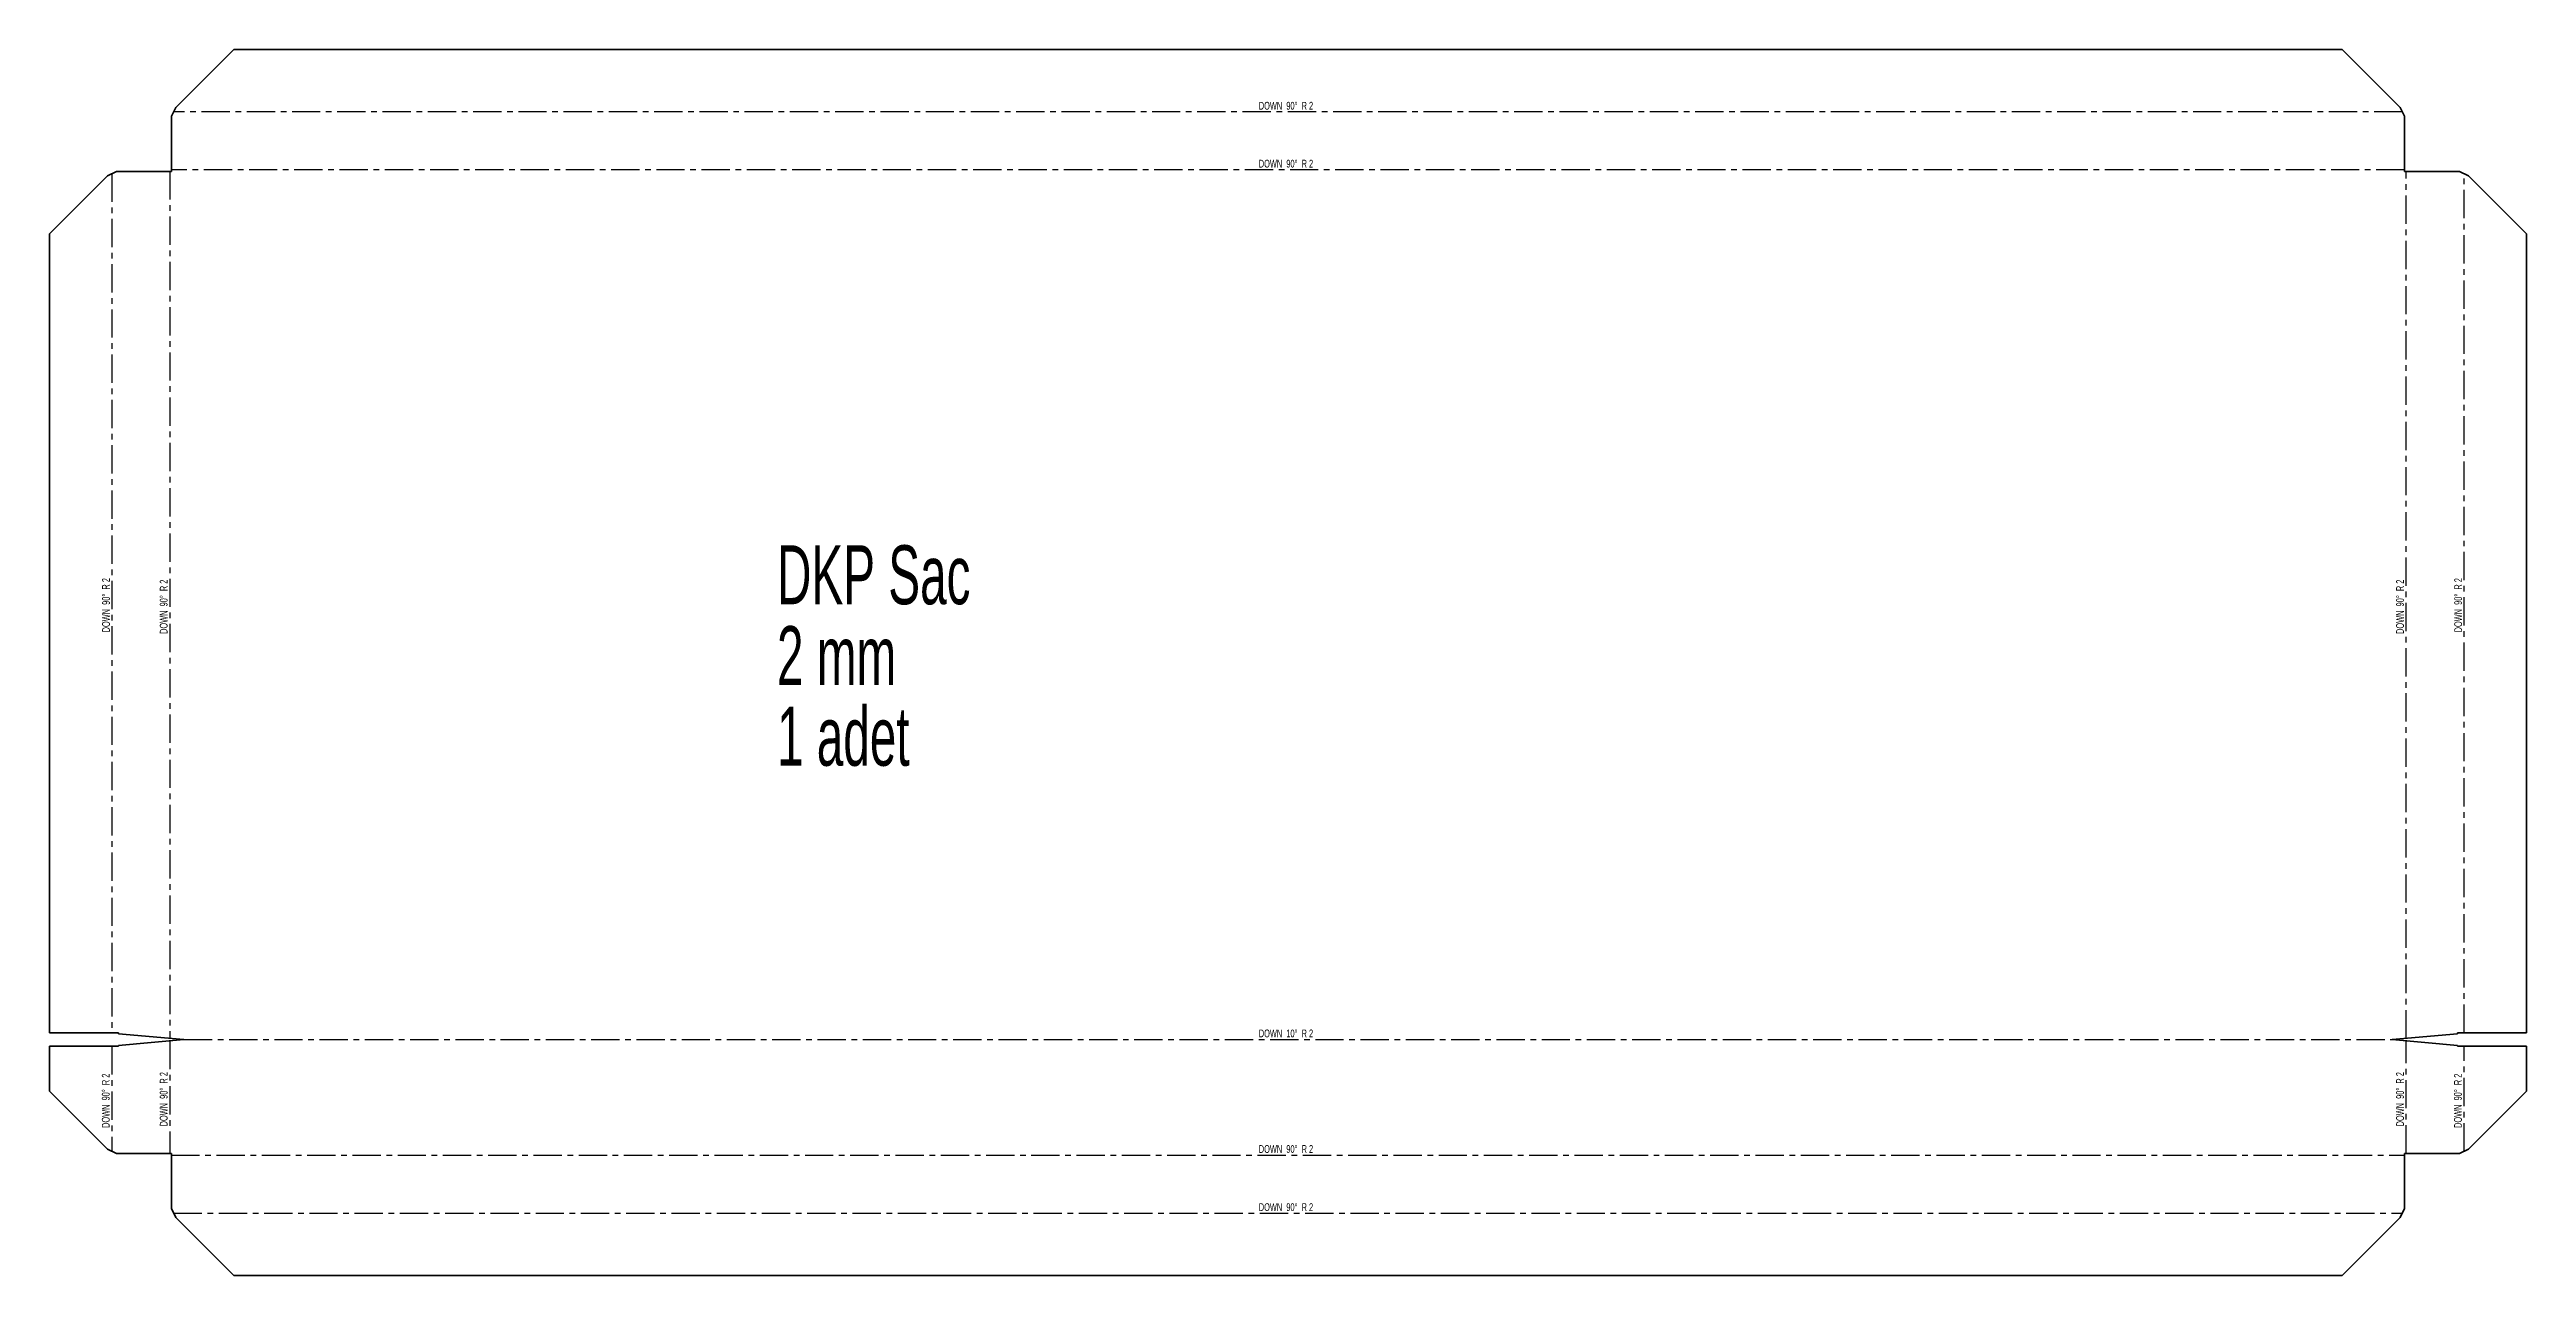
# Model space of a CAD drawing. Header units: millimetres. Extents: x -1278 to 755, y -664 to 781.
# Drawn here: x -1278 to -166, y -664 to -114 of the extents above; entities that cross this region are included whole.
import ezdxf

# ---------------------------------------------------------------- set-up
doc = ezdxf.new("R2010")
doc.units = ezdxf.units.MM
doc.linetypes.add('CENTERX2', pattern=[20.32, 12.7, -2.54, 2.54, -2.54])
doc.styles.add('SLDTEXTSTYLE0', font='TXT', dxfattribs={"width": 0.605})
doc.styles.add('SLDTEXTSTYLE1', font='TXT', dxfattribs={"width": 0.5675})

# ---------------------------------------------------------------- blocks, each defined once
blk = doc.blocks.new('SW_NOTE_0')
at = {"color": 0, "linetype": 'Continuous', "lineweight": 0, "char_height": 26.46, "attachment_point": 1, "style": 'SLDTEXTSTYLE0'}
for s, insert in [('DKP Sac', (0, 34.1)), ('2 mm', (0, -2.2)), ('1 adet', (0, -38.4))]:
    blk.add_mtext(s, dxfattribs=dict(at, insert=insert))

msp = doc.modelspace()

# ---------------------------------------------------------------- linework, layer by layer
at = {"color": 7, "linetype": 'Continuous', "lineweight": 35}
for p, q in [((-1221.1, -139.5), (-1195.1, -113.5)), ((-248.5, -113.5), (-1195.1, -113.5)), ((-248.5, -113.5), (-222.5, -139.5)), ((-1223.1, -143.5), (-1221.1, -139.5)), ((-1223.1, -143.5), (-1223.1, -168.2)), ((-222.5, -139.5), (-220.5, -143.5)), ((-220.5, -168.2), (-220.5, -143.5)), ((-1277.8, -196.2), (-1251.8, -170.2)), ((-1251.8, -170.2), (-1247.8, -168.2)), ((-1223.1, -168.2), (-1247.8, -168.2)), ((-195.8, -168.2), (-220.5, -168.2)), ((-195.8, -168.2), (-191.8, -170.2)), ((-191.8, -170.2), (-165.8, -196.2)), ((-1277.8, -196.2), (-1277.8, -555)), ((-165.8, -555), (-165.8, -196.2)), ((-1277.8, -555), (-1246.8, -555)), ((-1246.8, -555.5), (-1246.8, -555)), ((-1217.5, -558), (-1246.8, -555.5)), ((-196.8, -555.5), (-226.1, -558)), ((-196.8, -555), (-165.8, -555)), ((-196.8, -555), (-196.8, -555.5)), ((-1277.8, -561), (-1277.8, -581.2)), ((-1246.8, -561), (-1277.8, -561)), ((-1246.8, -560.6), (-1217.5, -558)), ((-1246.8, -561), (-1246.8, -560.6)), ((-226.1, -558), (-196.8, -560.6)), ((-196.8, -560.6), (-196.8, -561)), ((-165.8, -561), (-196.8, -561)), ((-165.8, -581.2), (-165.8, -561)), ((-1251.8, -607.2), (-1277.8, -581.2)), ((-165.8, -581.2), (-191.8, -607.2)), ((-1247.8, -609.2), (-1251.8, -607.2)), ((-1247.8, -609.2), (-1223.1, -609.2)), ((-1223.1, -609.2), (-1223.1, -633.9)), ((-220.5, -609.2), (-195.8, -609.2)), ((-220.5, -633.9), (-220.5, -609.2)), ((-191.8, -607.2), (-195.8, -609.2)), ((-1221.1, -637.9), (-1223.1, -633.9)), ((-1195.1, -663.9), (-1221.1, -637.9)), ((-222.5, -637.9), (-248.5, -663.9)), ((-220.5, -633.9), (-222.5, -637.9)), ((-1195.1, -663.9), (-248.5, -663.9))]:
    msp.add_line(p, q, dxfattribs=at)
at = {"color": 7, "linetype": 'CENTERX2'}
for p, q in [((-221.5, -141.5), (-1222.1, -141.5)), ((-1249.8, -169.2), (-1249.8, -555)), ((-1223.8, -168.2), (-1223.8, -557.5)), ((-220.5, -167.5), (-1223.1, -167.5)), ((-219.8, -557.5), (-219.8, -168.2)), ((-193.8, -555), (-193.8, -169.2)), ((-1249.8, -561), (-1249.8, -608.2)), ((-1223.8, -558.6), (-1223.8, -609.2)), ((-1217.5, -558), (-226.1, -558)), ((-219.8, -609.2), (-219.8, -558.6)), ((-193.8, -608.2), (-193.8, -561)), ((-1223.1, -609.9), (-220.5, -609.9)), ((-1222.1, -635.9), (-221.5, -635.9))]:
    msp.add_line(p, q, dxfattribs=at)

# ---------------------------------------------------------------- block references
at = {"color": 7, "linetype": 'Continuous', "lineweight": 0}
msp.add_blockref('SW_NOTE_0', (-951.2, -370.2), dxfattribs=at)

# ---------------------------------------------------------------- texts
at = {"color": 7, "linetype": 'Continuous', "lineweight": 0, "char_height": 3.5, "attachment_point": 2, "style": 'SLDTEXTSTYLE1'}
for s, insert in [('DOWN  90°  R 2', (-722.7, -137)), ('DOWN  90°  R 2', (-722.7, -163)), ('DOWN  10°  R 2', (-722.7, -553.5)), ('DOWN  90°  R 2', (-722.7, -605.4)), ('DOWN  90°  R 2', (-722.7, -631.5))]:
    msp.add_mtext(s, dxfattribs=dict(at, insert=insert))
at = {"color": 7, "linetype": 'Continuous', "lineweight": 0, "char_height": 3.5, "attachment_point": 2, "rotation": 90, "style": 'SLDTEXTSTYLE1'}
for insert in [(-1254.2, -363), (-1228.3, -363.7), (-224.3, -363.7), (-198.2, -363), (-1254.3, -585.5), (-1228.3, -584.8), (-224.3, -584.8), (-198.3, -585.5)]:
    msp.add_mtext('DOWN  90°  R 2', dxfattribs=dict(at, insert=insert))

doc.saveas('drawing.dxf')
